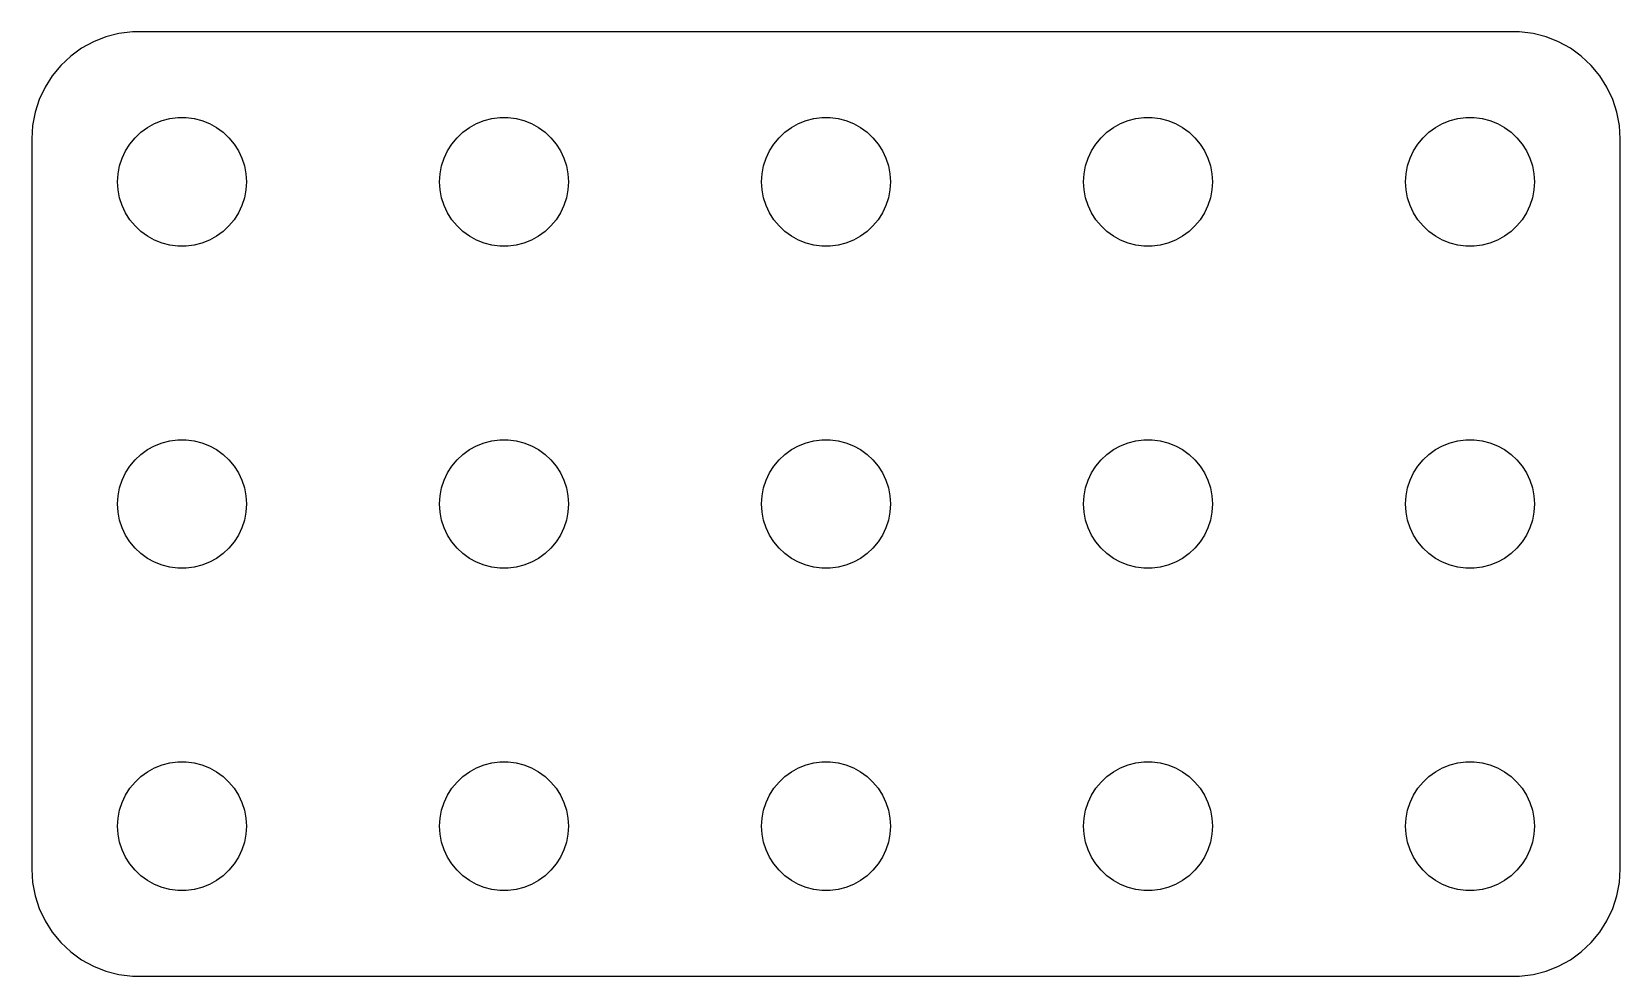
# Model space of a CAD drawing. Header units: metres. Extents: x -37 to 37, y -22 to 22.
import ezdxf

# ---------------------------------------------------------------- set-up
doc = ezdxf.new("R2010")
doc.units = ezdxf.units.M

msp = doc.modelspace()

# ---------------------------------------------------------------- linework, layer by layer
for p, q in [((-34.1289, 21.5241), (-34.6791, 21.2216)), ((-33.5451, 21.7553), (-34.1289, 21.5241)), ((-32.9369, 21.9114), (-33.5451, 21.7553)), ((-32.3139, 21.9901), (-32.9369, 21.9114)), ((32.3139, 21.9901), (-32.3139, 21.9901)), ((32.9369, 21.9114), (32.3139, 21.9901)), ((33.5451, 21.7553), (32.9369, 21.9114)), ((34.1289, 21.5241), (33.5451, 21.7553)), ((34.6791, 21.2216), (34.1289, 21.5241)), ((-35.1871, 20.8526), (-35.6448, 20.4227)), ((-34.6791, 21.2216), (-35.1871, 20.8526)), ((35.1871, 20.8526), (34.6791, 21.2216)), ((35.6448, 20.4227), (35.1871, 20.8526)), ((-35.6448, 20.4227), (-36.0451, 19.9389)), ((36.0451, 19.9389), (35.6448, 20.4227)), ((-36.3815, 19.4088), (-36.6489, 18.8406)), ((-36.0451, 19.9389), (-36.3815, 19.4088)), ((36.3815, 19.4088), (36.0451, 19.9389)), ((36.6489, 18.8406), (36.3815, 19.4088)), ((-36.6489, 18.8406), (-36.8429, 18.2434)), ((36.8429, 18.2434), (36.6489, 18.8406)), ((-36.8429, 18.2434), (-36.9606, 17.6267)), ((-31.2773, 17.7145), (-30.927, 17.8532)), ((-30.927, 17.8532), (-30.5621, 17.9469)), ((-30.5621, 17.9469), (-30.1884, 17.9941)), ((-30.1884, 17.9941), (-29.8116, 17.9941)), ((-29.8116, 17.9941), (-29.4379, 17.9469)), ((-29.4379, 17.9469), (-29.0729, 17.8532)), ((-29.0729, 17.8532), (-28.7227, 17.7145)), ((-16.2773, 17.7145), (-15.927, 17.8532)), ((-15.927, 17.8532), (-15.5621, 17.9469)), ((-15.5621, 17.9469), (-15.1884, 17.9941)), ((-15.1884, 17.9941), (-14.8116, 17.9941)), ((-14.8116, 17.9941), (-14.4379, 17.9469)), ((-14.4379, 17.9469), (-14.0729, 17.8532)), ((-14.0729, 17.8532), (-13.7227, 17.7145)), ((-1.27733, 17.7145), (-0.927048, 17.8532)), ((-0.927048, 17.8532), (-0.562134, 17.9469)), ((-0.562134, 17.9469), (-0.18837, 17.9941)), ((-0.18837, 17.9941), (0.18837, 17.9941)), ((0.18837, 17.9941), (0.562134, 17.9469)), ((0.562134, 17.9469), (0.927048, 17.8532)), ((0.927048, 17.8532), (1.27733, 17.7145)), ((13.7227, 17.7145), (14.0729, 17.8532)), ((14.0729, 17.8532), (14.4379, 17.9469)), ((14.4379, 17.9469), (14.8116, 17.9941)), ((14.8116, 17.9941), (15.1884, 17.9941)), ((15.1884, 17.9941), (15.5621, 17.9469)), ((15.5621, 17.9469), (15.927, 17.8532)), ((15.927, 17.8532), (16.2773, 17.7145)), ((28.7227, 17.7145), (29.0729, 17.8532)), ((29.0729, 17.8532), (29.4379, 17.9469)), ((29.4379, 17.9469), (29.8116, 17.9941)), ((29.8116, 17.9941), (30.1884, 17.9941)), ((30.1884, 17.9941), (30.5621, 17.9469)), ((30.5621, 17.9469), (30.927, 17.8532)), ((30.927, 17.8532), (31.2773, 17.7145)), ((36.9606, 17.6267), (36.8429, 18.2434)), ((-36.9606, 17.6267), (-37, 17)), ((-32.427, 16.7634), (-32.1869, 17.0536)), ((-32.1869, 17.0536), (-31.9123, 17.3115)), ((-31.9123, 17.3115), (-31.6075, 17.533)), ((-31.6075, 17.533), (-31.2773, 17.7145)), ((-28.7227, 17.7145), (-28.3925, 17.533)), ((-28.3925, 17.533), (-28.0877, 17.3115)), ((-28.0877, 17.3115), (-27.8131, 17.0536)), ((-27.8131, 17.0536), (-27.5729, 16.7634)), ((-17.427, 16.7634), (-17.1869, 17.0536)), ((-17.1869, 17.0536), (-16.9123, 17.3115)), ((-16.9123, 17.3115), (-16.6075, 17.533)), ((-16.6075, 17.533), (-16.2773, 17.7145)), ((-13.7227, 17.7145), (-13.3925, 17.533)), ((-13.3925, 17.533), (-13.0877, 17.3115)), ((-13.0877, 17.3115), (-12.8131, 17.0536)), ((-12.8131, 17.0536), (-12.5729, 16.7634)), ((-2.42705, 16.7634), (-2.1869, 17.0536)), ((-2.1869, 17.0536), (-1.91226, 17.3115)), ((-1.91226, 17.3115), (-1.60747, 17.533)), ((-1.60747, 17.533), (-1.27733, 17.7145)), ((1.27733, 17.7145), (1.60747, 17.533)), ((1.60747, 17.533), (1.91226, 17.3115)), ((1.91226, 17.3115), (2.1869, 17.0536)), ((2.1869, 17.0536), (2.42705, 16.7634)), ((12.5729, 16.7634), (12.8131, 17.0536)), ((12.8131, 17.0536), (13.0877, 17.3115)), ((13.0877, 17.3115), (13.3925, 17.533)), ((13.3925, 17.533), (13.7227, 17.7145)), ((16.2773, 17.7145), (16.6075, 17.533)), ((16.6075, 17.533), (16.9123, 17.3115)), ((16.9123, 17.3115), (17.1869, 17.0536)), ((17.1869, 17.0536), (17.427, 16.7634)), ((27.5729, 16.7634), (27.8131, 17.0536)), ((27.8131, 17.0536), (28.0877, 17.3115)), ((28.0877, 17.3115), (28.3925, 17.533)), ((28.3925, 17.533), (28.7227, 17.7145)), ((31.2773, 17.7145), (31.6075, 17.533)), ((31.6075, 17.533), (31.9123, 17.3115)), ((31.9123, 17.3115), (32.1869, 17.0536)), ((32.1869, 17.0536), (32.427, 16.7634)), ((37, 17), (36.9606, 17.6267)), ((-37, 17), (-37, -17)), ((-32.7893, 16.1044), (-32.6289, 16.4453)), ((-32.6289, 16.4453), (-32.427, 16.7634)), ((-27.5729, 16.7634), (-27.3711, 16.4453)), ((-27.3711, 16.4453), (-27.2107, 16.1044)), ((-17.7893, 16.1044), (-17.6289, 16.4453)), ((-17.6289, 16.4453), (-17.427, 16.7634)), ((-12.5729, 16.7634), (-12.3711, 16.4453)), ((-12.3711, 16.4453), (-12.2107, 16.1044)), ((-2.78932, 16.1044), (-2.62891, 16.4453)), ((-2.62891, 16.4453), (-2.42705, 16.7634)), ((2.42705, 16.7634), (2.62891, 16.4453)), ((2.62891, 16.4453), (2.78932, 16.1044)), ((12.2107, 16.1044), (12.3711, 16.4453)), ((12.3711, 16.4453), (12.5729, 16.7634)), ((17.427, 16.7634), (17.6289, 16.4453)), ((17.6289, 16.4453), (17.7893, 16.1044)), ((27.2107, 16.1044), (27.3711, 16.4453)), ((27.3711, 16.4453), (27.5729, 16.7634)), ((32.427, 16.7634), (32.6289, 16.4453)), ((32.6289, 16.4453), (32.7893, 16.1044)), ((37, -17), (37, 17)), ((-32.9763, 15.376), (-32.9057, 15.7461)), ((-32.9057, 15.7461), (-32.7893, 16.1044)), ((-27.2107, 16.1044), (-27.0942, 15.7461)), ((-27.0942, 15.7461), (-27.0237, 15.376)), ((-17.9763, 15.376), (-17.9057, 15.7461)), ((-17.9057, 15.7461), (-17.7893, 16.1044)), ((-12.2107, 16.1044), (-12.0942, 15.7461)), ((-12.0942, 15.7461), (-12.0237, 15.376)), ((-2.97633, 15.376), (-2.90575, 15.7461)), ((-2.90575, 15.7461), (-2.78932, 16.1044)), ((2.78932, 16.1044), (2.90575, 15.7461)), ((2.90575, 15.7461), (2.97633, 15.376)), ((12.0237, 15.376), (12.0942, 15.7461)), ((12.0942, 15.7461), (12.2107, 16.1044)), ((17.7893, 16.1044), (17.9057, 15.7461)), ((17.9057, 15.7461), (17.9763, 15.376)), ((27.0237, 15.376), (27.0942, 15.7461)), ((27.0942, 15.7461), (27.2107, 16.1044)), ((32.7893, 16.1044), (32.9057, 15.7461)), ((32.9057, 15.7461), (32.9763, 15.376)), ((-33, 15), (-32.9763, 15.376)), ((-32.9763, 14.624), (-33, 15)), ((-27.0237, 15.376), (-27, 15)), ((-27, 15), (-27.0237, 14.624)), ((-18, 15), (-17.9763, 15.376)), ((-17.9763, 14.624), (-18, 15)), ((-12.0237, 15.376), (-12, 15)), ((-12, 15), (-12.0237, 14.624)), ((-3, 15), (-2.97633, 15.376)), ((-2.97633, 14.624), (-3, 15)), ((2.97633, 15.376), (3, 15)), ((3, 15), (2.97633, 14.624)), ((12, 15), (12.0237, 15.376)), ((12.0237, 14.624), (12, 15)), ((17.9763, 15.376), (18, 15)), ((18, 15), (17.9763, 14.624)), ((27, 15), (27.0237, 15.376)), ((27.0237, 14.624), (27, 15)), ((32.9763, 15.376), (33, 15)), ((33, 15), (32.9763, 14.624)), ((-32.9057, 14.2539), (-32.9763, 14.624)), ((-32.7893, 13.8956), (-32.9057, 14.2539)), ((-27.0942, 14.2539), (-27.2107, 13.8956)), ((-27.0237, 14.624), (-27.0942, 14.2539)), ((-17.9057, 14.2539), (-17.9763, 14.624)), ((-17.7893, 13.8956), (-17.9057, 14.2539)), ((-12.0942, 14.2539), (-12.2107, 13.8956)), ((-12.0237, 14.624), (-12.0942, 14.2539)), ((-2.90575, 14.2539), (-2.97633, 14.624)), ((-2.78932, 13.8956), (-2.90575, 14.2539)), ((2.90575, 14.2539), (2.78932, 13.8956)), ((2.97633, 14.624), (2.90575, 14.2539)), ((12.0942, 14.2539), (12.0237, 14.624)), ((12.2107, 13.8956), (12.0942, 14.2539)), ((17.9057, 14.2539), (17.7893, 13.8956)), ((17.9763, 14.624), (17.9057, 14.2539)), ((27.0942, 14.2539), (27.0237, 14.624)), ((27.2107, 13.8956), (27.0942, 14.2539)), ((32.9057, 14.2539), (32.7893, 13.8956)), ((32.9763, 14.624), (32.9057, 14.2539)), ((-32.6289, 13.5547), (-32.7893, 13.8956)), ((-32.427, 13.2366), (-32.6289, 13.5547)), ((-27.3711, 13.5547), (-27.5729, 13.2366)), ((-27.2107, 13.8956), (-27.3711, 13.5547)), ((-17.6289, 13.5547), (-17.7893, 13.8956)), ((-17.427, 13.2366), (-17.6289, 13.5547)), ((-12.3711, 13.5547), (-12.5729, 13.2366)), ((-12.2107, 13.8956), (-12.3711, 13.5547)), ((-2.62891, 13.5547), (-2.78932, 13.8956)), ((-2.42705, 13.2366), (-2.62891, 13.5547)), ((2.62891, 13.5547), (2.42705, 13.2366)), ((2.78932, 13.8956), (2.62891, 13.5547)), ((12.3711, 13.5547), (12.2107, 13.8956)), ((12.5729, 13.2366), (12.3711, 13.5547)), ((17.6289, 13.5547), (17.427, 13.2366)), ((17.7893, 13.8956), (17.6289, 13.5547)), ((27.3711, 13.5547), (27.2107, 13.8956)), ((27.5729, 13.2366), (27.3711, 13.5547)), ((32.6289, 13.5547), (32.427, 13.2366)), ((32.7893, 13.8956), (32.6289, 13.5547)), ((-32.1869, 12.9464), (-32.427, 13.2366)), ((-31.9123, 12.6884), (-32.1869, 12.9464)), ((-31.6075, 12.467), (-31.9123, 12.6884)), ((-28.0877, 12.6884), (-28.3925, 12.467)), ((-27.8131, 12.9464), (-28.0877, 12.6884)), ((-27.5729, 13.2366), (-27.8131, 12.9464)), ((-17.1869, 12.9464), (-17.427, 13.2366)), ((-16.9123, 12.6884), (-17.1869, 12.9464)), ((-16.6075, 12.467), (-16.9123, 12.6884)), ((-13.0877, 12.6884), (-13.3925, 12.467)), ((-12.8131, 12.9464), (-13.0877, 12.6884)), ((-12.5729, 13.2366), (-12.8131, 12.9464)), ((-2.1869, 12.9464), (-2.42705, 13.2366)), ((-1.91226, 12.6884), (-2.1869, 12.9464)), ((-1.60747, 12.467), (-1.91226, 12.6884)), ((1.91226, 12.6884), (1.60747, 12.467)), ((2.1869, 12.9464), (1.91226, 12.6884)), ((2.42705, 13.2366), (2.1869, 12.9464)), ((12.8131, 12.9464), (12.5729, 13.2366)), ((13.0877, 12.6884), (12.8131, 12.9464)), ((13.3925, 12.467), (13.0877, 12.6884)), ((16.9123, 12.6884), (16.6075, 12.467)), ((17.1869, 12.9464), (16.9123, 12.6884)), ((17.427, 13.2366), (17.1869, 12.9464)), ((27.8131, 12.9464), (27.5729, 13.2366)), ((28.0877, 12.6884), (27.8131, 12.9464)), ((28.3925, 12.467), (28.0877, 12.6884)), ((31.9123, 12.6884), (31.6075, 12.467)), ((32.1869, 12.9464), (31.9123, 12.6884)), ((32.427, 13.2366), (32.1869, 12.9464)), ((-31.2773, 12.2855), (-31.6075, 12.467)), ((-30.927, 12.1468), (-31.2773, 12.2855)), ((-30.5621, 12.0531), (-30.927, 12.1468)), ((-30.1884, 12.0059), (-30.5621, 12.0531)), ((-29.8116, 12.0059), (-30.1884, 12.0059)), ((-29.4379, 12.0531), (-29.8116, 12.0059)), ((-29.0729, 12.1468), (-29.4379, 12.0531)), ((-28.7227, 12.2855), (-29.0729, 12.1468)), ((-28.3925, 12.467), (-28.7227, 12.2855)), ((-16.2773, 12.2855), (-16.6075, 12.467)), ((-15.927, 12.1468), (-16.2773, 12.2855)), ((-15.5621, 12.0531), (-15.927, 12.1468)), ((-15.1884, 12.0059), (-15.5621, 12.0531)), ((-14.8116, 12.0059), (-15.1884, 12.0059)), ((-14.4379, 12.0531), (-14.8116, 12.0059)), ((-14.0729, 12.1468), (-14.4379, 12.0531)), ((-13.7227, 12.2855), (-14.0729, 12.1468)), ((-13.3925, 12.467), (-13.7227, 12.2855)), ((-1.27733, 12.2855), (-1.60747, 12.467)), ((-0.927048, 12.1468), (-1.27733, 12.2855)), ((-0.562134, 12.0531), (-0.927048, 12.1468)), ((-0.18837, 12.0059), (-0.562134, 12.0531)), ((0.18837, 12.0059), (-0.18837, 12.0059)), ((0.562134, 12.0531), (0.18837, 12.0059)), ((0.927048, 12.1468), (0.562134, 12.0531)), ((1.27733, 12.2855), (0.927048, 12.1468)), ((1.60747, 12.467), (1.27733, 12.2855)), ((13.7227, 12.2855), (13.3925, 12.467)), ((14.0729, 12.1468), (13.7227, 12.2855)), ((14.4379, 12.0531), (14.0729, 12.1468)), ((14.8116, 12.0059), (14.4379, 12.0531)), ((15.1884, 12.0059), (14.8116, 12.0059)), ((15.5621, 12.0531), (15.1884, 12.0059)), ((15.927, 12.1468), (15.5621, 12.0531)), ((16.2773, 12.2855), (15.927, 12.1468)), ((16.6075, 12.467), (16.2773, 12.2855)), ((28.7227, 12.2855), (28.3925, 12.467)), ((29.0729, 12.1468), (28.7227, 12.2855)), ((29.4379, 12.0531), (29.0729, 12.1468)), ((29.8116, 12.0059), (29.4379, 12.0531)), ((30.1884, 12.0059), (29.8116, 12.0059)), ((30.5621, 12.0531), (30.1884, 12.0059)), ((30.927, 12.1468), (30.5621, 12.0531)), ((31.2773, 12.2855), (30.927, 12.1468)), ((31.6075, 12.467), (31.2773, 12.2855)), ((-30.5621, 2.94685), (-30.1884, 2.99408)), ((-30.1884, 2.99408), (-29.8116, 2.99408)), ((-29.8116, 2.99408), (-29.4379, 2.94685)), ((-15.5621, 2.94685), (-15.1884, 2.99408)), ((-15.1884, 2.99408), (-14.8116, 2.99408)), ((-14.8116, 2.99408), (-14.4379, 2.94685)), ((-0.562134, 2.94685), (-0.18837, 2.99408)), ((-0.18837, 2.99408), (0.18837, 2.99408)), ((0.18837, 2.99408), (0.562134, 2.94685)), ((14.4379, 2.94685), (14.8116, 2.99408)), ((14.8116, 2.99408), (15.1884, 2.99408)), ((15.1884, 2.99408), (15.5621, 2.94685)), ((29.4379, 2.94685), (29.8116, 2.99408)), ((29.8116, 2.99408), (30.1884, 2.99408)), ((30.1884, 2.99408), (30.5621, 2.94685)), ((-32.1869, 2.05363), (-31.9123, 2.31154)), ((-31.9123, 2.31154), (-31.6075, 2.53297)), ((-31.6075, 2.53297), (-31.2773, 2.71448)), ((-31.2773, 2.71448), (-30.927, 2.85316)), ((-30.927, 2.85316), (-30.5621, 2.94685)), ((-29.4379, 2.94685), (-29.0729, 2.85316)), ((-29.0729, 2.85316), (-28.7227, 2.71448)), ((-28.7227, 2.71448), (-28.3925, 2.53297)), ((-28.3925, 2.53297), (-28.0877, 2.31154)), ((-28.0877, 2.31154), (-27.8131, 2.05363)), ((-17.1869, 2.05363), (-16.9123, 2.31154)), ((-16.9123, 2.31154), (-16.6075, 2.53297)), ((-16.6075, 2.53297), (-16.2773, 2.71448)), ((-16.2773, 2.71448), (-15.927, 2.85316)), ((-15.927, 2.85316), (-15.5621, 2.94685)), ((-14.4379, 2.94685), (-14.0729, 2.85316)), ((-14.0729, 2.85316), (-13.7227, 2.71448)), ((-13.7227, 2.71448), (-13.3925, 2.53297)), ((-13.3925, 2.53297), (-13.0877, 2.31154)), ((-13.0877, 2.31154), (-12.8131, 2.05363)), ((-2.1869, 2.05363), (-1.91226, 2.31154)), ((-1.91226, 2.31154), (-1.60747, 2.53297)), ((-1.60747, 2.53297), (-1.27733, 2.71448)), ((-1.27733, 2.71448), (-0.927048, 2.85316)), ((-0.927048, 2.85316), (-0.562134, 2.94685)), ((0.562134, 2.94685), (0.927048, 2.85316)), ((0.927048, 2.85316), (1.27733, 2.71448)), ((1.27733, 2.71448), (1.60747, 2.53297)), ((1.60747, 2.53297), (1.91226, 2.31154)), ((1.91226, 2.31154), (2.1869, 2.05363)), ((12.8131, 2.05363), (13.0877, 2.31154)), ((13.0877, 2.31154), (13.3925, 2.53297)), ((13.3925, 2.53297), (13.7227, 2.71448)), ((13.7227, 2.71448), (14.0729, 2.85316)), ((14.0729, 2.85316), (14.4379, 2.94685)), ((15.5621, 2.94685), (15.927, 2.85316)), ((15.927, 2.85316), (16.2773, 2.71448)), ((16.2773, 2.71448), (16.6075, 2.53297)), ((16.6075, 2.53297), (16.9123, 2.31154)), ((16.9123, 2.31154), (17.1869, 2.05363)), ((27.8131, 2.05363), (28.0877, 2.31154)), ((28.0877, 2.31154), (28.3925, 2.53297)), ((28.3925, 2.53297), (28.7227, 2.71448)), ((28.7227, 2.71448), (29.0729, 2.85316)), ((29.0729, 2.85316), (29.4379, 2.94685)), ((30.5621, 2.94685), (30.927, 2.85316)), ((30.927, 2.85316), (31.2773, 2.71448)), ((31.2773, 2.71448), (31.6075, 2.53297)), ((31.6075, 2.53297), (31.9123, 2.31154)), ((31.9123, 2.31154), (32.1869, 2.05363)), ((-32.6289, 1.44525), (-32.427, 1.76335)), ((-32.427, 1.76335), (-32.1869, 2.05363)), ((-27.8131, 2.05363), (-27.5729, 1.76335)), ((-27.5729, 1.76335), (-27.3711, 1.44525)), ((-17.6289, 1.44525), (-17.427, 1.76335)), ((-17.427, 1.76335), (-17.1869, 2.05363)), ((-12.8131, 2.05363), (-12.5729, 1.76335)), ((-12.5729, 1.76335), (-12.3711, 1.44525)), ((-2.62891, 1.44525), (-2.42705, 1.76335)), ((-2.42705, 1.76335), (-2.1869, 2.05363)), ((2.1869, 2.05363), (2.42705, 1.76335)), ((2.42705, 1.76335), (2.62891, 1.44525)), ((12.3711, 1.44525), (12.5729, 1.76335)), ((12.5729, 1.76335), (12.8131, 2.05363)), ((17.1869, 2.05363), (17.427, 1.76335)), ((17.427, 1.76335), (17.6289, 1.44525)), ((27.3711, 1.44525), (27.5729, 1.76335)), ((27.5729, 1.76335), (27.8131, 2.05363)), ((32.1869, 2.05363), (32.427, 1.76335)), ((32.427, 1.76335), (32.6289, 1.44525)), ((-32.9763, 0.375992), (-32.9057, 0.746063)), ((-32.9057, 0.746063), (-32.7893, 1.10437)), ((-32.7893, 1.10437), (-32.6289, 1.44525)), ((-27.3711, 1.44525), (-27.2107, 1.10437)), ((-27.2107, 1.10437), (-27.0942, 0.746063)), ((-27.0942, 0.746063), (-27.0237, 0.375992)), ((-17.9763, 0.375992), (-17.9057, 0.746063)), ((-17.9057, 0.746063), (-17.7893, 1.10437)), ((-17.7893, 1.10437), (-17.6289, 1.44525)), ((-12.3711, 1.44525), (-12.2107, 1.10437)), ((-12.2107, 1.10437), (-12.0942, 0.746063)), ((-12.0942, 0.746063), (-12.0237, 0.375992)), ((-2.97633, 0.375992), (-2.90575, 0.746063)), ((-2.90575, 0.746063), (-2.78932, 1.10437)), ((-2.78932, 1.10437), (-2.62891, 1.44525)), ((2.62891, 1.44525), (2.78932, 1.10437)), ((2.78932, 1.10437), (2.90575, 0.746063)), ((2.90575, 0.746063), (2.97633, 0.375992)), ((12.0237, 0.375992), (12.0942, 0.746063)), ((12.0942, 0.746063), (12.2107, 1.10437)), ((12.2107, 1.10437), (12.3711, 1.44525)), ((17.6289, 1.44525), (17.7893, 1.10437)), ((17.7893, 1.10437), (17.9057, 0.746063)), ((17.9057, 0.746063), (17.9763, 0.375992)), ((27.0237, 0.375992), (27.0942, 0.746063)), ((27.0942, 0.746063), (27.2107, 1.10437)), ((27.2107, 1.10437), (27.3711, 1.44525)), ((32.6289, 1.44525), (32.7893, 1.10437)), ((32.7893, 1.10437), (32.9057, 0.746063)), ((32.9057, 0.746063), (32.9763, 0.375992)), ((-33, 0), (-32.9763, 0.375992)), ((-32.9763, -0.375992), (-33, 0)), ((-27.0237, 0.375992), (-27, 0)), ((-27, 0), (-27.0237, -0.375992)), ((-18, 0), (-17.9763, 0.375992)), ((-17.9763, -0.375992), (-18, 0)), ((-12.0237, 0.375992), (-12, 0)), ((-12, 0), (-12.0237, -0.375992)), ((-3, 0), (-2.97633, 0.375992)), ((-2.97633, -0.375992), (-3, 0)), ((2.97633, 0.375992), (3, 0)), ((3, 0), (2.97633, -0.375992)), ((12, 0), (12.0237, 0.375992)), ((12.0237, -0.375992), (12, 0)), ((17.9763, 0.375992), (18, 0)), ((18, 0), (17.9763, -0.375992)), ((27, 0), (27.0237, 0.375992)), ((27.0237, -0.375992), (27, 0)), ((32.9763, 0.375992), (33, 0)), ((33, 0), (32.9763, -0.375992)), ((-32.9057, -0.746063), (-32.9763, -0.375992)), ((-27.0237, -0.375992), (-27.0942, -0.746063)), ((-17.9057, -0.746063), (-17.9763, -0.375992)), ((-12.0237, -0.375992), (-12.0942, -0.746063)), ((-2.90575, -0.746063), (-2.97633, -0.375992)), ((2.97633, -0.375992), (2.90575, -0.746063)), ((12.0942, -0.746063), (12.0237, -0.375992)), ((17.9763, -0.375992), (17.9057, -0.746063)), ((27.0942, -0.746063), (27.0237, -0.375992)), ((32.9763, -0.375992), (32.9057, -0.746063)), ((-32.7893, -1.10437), (-32.9057, -0.746063)), ((-32.6289, -1.44525), (-32.7893, -1.10437)), ((-32.427, -1.76335), (-32.6289, -1.44525)), ((-27.3711, -1.44525), (-27.5729, -1.76335)), ((-27.2107, -1.10437), (-27.3711, -1.44525)), ((-27.0942, -0.746063), (-27.2107, -1.10437)), ((-17.7893, -1.10437), (-17.9057, -0.746063)), ((-17.6289, -1.44525), (-17.7893, -1.10437)), ((-17.427, -1.76335), (-17.6289, -1.44525)), ((-12.3711, -1.44525), (-12.5729, -1.76335)), ((-12.2107, -1.10437), (-12.3711, -1.44525)), ((-12.0942, -0.746063), (-12.2107, -1.10437)), ((-2.78932, -1.10437), (-2.90575, -0.746063)), ((-2.62891, -1.44525), (-2.78932, -1.10437)), ((-2.42705, -1.76335), (-2.62891, -1.44525)), ((2.62891, -1.44525), (2.42705, -1.76335)), ((2.78932, -1.10437), (2.62891, -1.44525)), ((2.90575, -0.746063), (2.78932, -1.10437)), ((12.2107, -1.10437), (12.0942, -0.746063)), ((12.3711, -1.44525), (12.2107, -1.10437)), ((12.5729, -1.76335), (12.3711, -1.44525)), ((17.6289, -1.44525), (17.427, -1.76335)), ((17.7893, -1.10437), (17.6289, -1.44525)), ((17.9057, -0.746063), (17.7893, -1.10437)), ((27.2107, -1.10437), (27.0942, -0.746063)), ((27.3711, -1.44525), (27.2107, -1.10437)), ((27.5729, -1.76335), (27.3711, -1.44525)), ((32.6289, -1.44525), (32.427, -1.76335)), ((32.7893, -1.10437), (32.6289, -1.44525)), ((32.9057, -0.746063), (32.7893, -1.10437)), ((-32.1869, -2.05363), (-32.427, -1.76335)), ((-31.9123, -2.31154), (-32.1869, -2.05363)), ((-27.8131, -2.05363), (-28.0877, -2.31154)), ((-27.5729, -1.76335), (-27.8131, -2.05363)), ((-17.1869, -2.05363), (-17.427, -1.76335)), ((-16.9123, -2.31154), (-17.1869, -2.05363)), ((-12.8131, -2.05363), (-13.0877, -2.31154)), ((-12.5729, -1.76335), (-12.8131, -2.05363)), ((-2.1869, -2.05363), (-2.42705, -1.76335)), ((-1.91226, -2.31154), (-2.1869, -2.05363)), ((2.1869, -2.05363), (1.91226, -2.31154)), ((2.42705, -1.76335), (2.1869, -2.05363)), ((12.8131, -2.05363), (12.5729, -1.76335)), ((13.0877, -2.31154), (12.8131, -2.05363)), ((17.1869, -2.05363), (16.9123, -2.31154)), ((17.427, -1.76335), (17.1869, -2.05363)), ((27.8131, -2.05363), (27.5729, -1.76335)), ((28.0877, -2.31154), (27.8131, -2.05363)), ((32.1869, -2.05363), (31.9123, -2.31154)), ((32.427, -1.76335), (32.1869, -2.05363)), ((-31.6075, -2.53297), (-31.9123, -2.31154)), ((-31.2773, -2.71448), (-31.6075, -2.53297)), ((-30.927, -2.85316), (-31.2773, -2.71448)), ((-30.5621, -2.94685), (-30.927, -2.85316)), ((-30.1884, -2.99408), (-30.5621, -2.94685)), ((-29.4379, -2.94685), (-29.8116, -2.99408)), ((-29.0729, -2.85316), (-29.4379, -2.94685)), ((-28.7227, -2.71448), (-29.0729, -2.85316)), ((-28.3925, -2.53297), (-28.7227, -2.71448)), ((-28.0877, -2.31154), (-28.3925, -2.53297)), ((-16.6075, -2.53297), (-16.9123, -2.31154)), ((-16.2773, -2.71448), (-16.6075, -2.53297)), ((-15.927, -2.85316), (-16.2773, -2.71448)), ((-15.5621, -2.94685), (-15.927, -2.85316)), ((-15.1884, -2.99408), (-15.5621, -2.94685)), ((-14.4379, -2.94685), (-14.8116, -2.99408)), ((-14.0729, -2.85316), (-14.4379, -2.94685)), ((-13.7227, -2.71448), (-14.0729, -2.85316)), ((-13.3925, -2.53297), (-13.7227, -2.71448)), ((-13.0877, -2.31154), (-13.3925, -2.53297)), ((-1.60747, -2.53297), (-1.91226, -2.31154)), ((-1.27733, -2.71448), (-1.60747, -2.53297)), ((-0.927048, -2.85316), (-1.27733, -2.71448)), ((-0.562134, -2.94685), (-0.927048, -2.85316)), ((-0.18837, -2.99408), (-0.562134, -2.94685)), ((0.562134, -2.94685), (0.18837, -2.99408)), ((0.927048, -2.85316), (0.562134, -2.94685)), ((1.27733, -2.71448), (0.927048, -2.85316)), ((1.60747, -2.53297), (1.27733, -2.71448)), ((1.91226, -2.31154), (1.60747, -2.53297)), ((13.3925, -2.53297), (13.0877, -2.31154)), ((13.7227, -2.71448), (13.3925, -2.53297)), ((14.0729, -2.85316), (13.7227, -2.71448)), ((14.4379, -2.94685), (14.0729, -2.85316)), ((14.8116, -2.99408), (14.4379, -2.94685)), ((15.5621, -2.94685), (15.1884, -2.99408)), ((15.927, -2.85316), (15.5621, -2.94685)), ((16.2773, -2.71448), (15.927, -2.85316)), ((16.6075, -2.53297), (16.2773, -2.71448)), ((16.9123, -2.31154), (16.6075, -2.53297)), ((28.3925, -2.53297), (28.0877, -2.31154)), ((28.7227, -2.71448), (28.3925, -2.53297)), ((29.0729, -2.85316), (28.7227, -2.71448)), ((29.4379, -2.94685), (29.0729, -2.85316)), ((29.8116, -2.99408), (29.4379, -2.94685)), ((30.5621, -2.94685), (30.1884, -2.99408)), ((30.927, -2.85316), (30.5621, -2.94685)), ((31.2773, -2.71448), (30.927, -2.85316)), ((31.6075, -2.53297), (31.2773, -2.71448)), ((31.9123, -2.31154), (31.6075, -2.53297)), ((-29.8116, -2.99408), (-30.1884, -2.99408)), ((-14.8116, -2.99408), (-15.1884, -2.99408)), ((0.18837, -2.99408), (-0.18837, -2.99408)), ((15.1884, -2.99408), (14.8116, -2.99408)), ((30.1884, -2.99408), (29.8116, -2.99408)), ((-31.9123, -12.6884), (-31.6075, -12.467)), ((-31.6075, -12.467), (-31.2773, -12.2855)), ((-31.2773, -12.2855), (-30.927, -12.1468)), ((-30.927, -12.1468), (-30.5621, -12.0531)), ((-30.5621, -12.0531), (-30.1884, -12.0059)), ((-30.1884, -12.0059), (-29.8116, -12.0059)), ((-29.8116, -12.0059), (-29.4379, -12.0531)), ((-29.4379, -12.0531), (-29.0729, -12.1468)), ((-29.0729, -12.1468), (-28.7227, -12.2855)), ((-28.7227, -12.2855), (-28.3925, -12.467)), ((-28.3925, -12.467), (-28.0877, -12.6884)), ((-16.9123, -12.6884), (-16.6075, -12.467)), ((-16.6075, -12.467), (-16.2773, -12.2855)), ((-16.2773, -12.2855), (-15.927, -12.1468)), ((-15.927, -12.1468), (-15.5621, -12.0531)), ((-15.5621, -12.0531), (-15.1884, -12.0059)), ((-15.1884, -12.0059), (-14.8116, -12.0059)), ((-14.8116, -12.0059), (-14.4379, -12.0531)), ((-14.4379, -12.0531), (-14.0729, -12.1468)), ((-14.0729, -12.1468), (-13.7227, -12.2855)), ((-13.7227, -12.2855), (-13.3925, -12.467)), ((-13.3925, -12.467), (-13.0877, -12.6884)), ((-1.91226, -12.6884), (-1.60747, -12.467)), ((-1.60747, -12.467), (-1.27733, -12.2855)), ((-1.27733, -12.2855), (-0.927048, -12.1468)), ((-0.927048, -12.1468), (-0.562134, -12.0531)), ((-0.562134, -12.0531), (-0.18837, -12.0059)), ((-0.18837, -12.0059), (0.18837, -12.0059)), ((0.18837, -12.0059), (0.562134, -12.0531)), ((0.562134, -12.0531), (0.927048, -12.1468)), ((0.927048, -12.1468), (1.27733, -12.2855)), ((1.27733, -12.2855), (1.60747, -12.467)), ((1.60747, -12.467), (1.91226, -12.6884)), ((13.0877, -12.6884), (13.3925, -12.467)), ((13.3925, -12.467), (13.7227, -12.2855)), ((13.7227, -12.2855), (14.0729, -12.1468)), ((14.0729, -12.1468), (14.4379, -12.0531)), ((14.4379, -12.0531), (14.8116, -12.0059)), ((14.8116, -12.0059), (15.1884, -12.0059)), ((15.1884, -12.0059), (15.5621, -12.0531)), ((15.5621, -12.0531), (15.927, -12.1468)), ((15.927, -12.1468), (16.2773, -12.2855)), ((16.2773, -12.2855), (16.6075, -12.467)), ((16.6075, -12.467), (16.9123, -12.6884)), ((28.0877, -12.6884), (28.3925, -12.467)), ((28.3925, -12.467), (28.7227, -12.2855)), ((28.7227, -12.2855), (29.0729, -12.1468)), ((29.0729, -12.1468), (29.4379, -12.0531)), ((29.4379, -12.0531), (29.8116, -12.0059)), ((29.8116, -12.0059), (30.1884, -12.0059)), ((30.1884, -12.0059), (30.5621, -12.0531)), ((30.5621, -12.0531), (30.927, -12.1468)), ((30.927, -12.1468), (31.2773, -12.2855)), ((31.2773, -12.2855), (31.6075, -12.467)), ((31.6075, -12.467), (31.9123, -12.6884)), ((-32.6289, -13.5547), (-32.427, -13.2366)), ((-32.427, -13.2366), (-32.1869, -12.9464)), ((-32.1869, -12.9464), (-31.9123, -12.6884)), ((-28.0877, -12.6884), (-27.8131, -12.9464)), ((-27.8131, -12.9464), (-27.5729, -13.2366)), ((-27.5729, -13.2366), (-27.3711, -13.5547)), ((-17.6289, -13.5547), (-17.427, -13.2366)), ((-17.427, -13.2366), (-17.1869, -12.9464)), ((-17.1869, -12.9464), (-16.9123, -12.6884)), ((-13.0877, -12.6884), (-12.8131, -12.9464)), ((-12.8131, -12.9464), (-12.5729, -13.2366)), ((-12.5729, -13.2366), (-12.3711, -13.5547)), ((-2.62891, -13.5547), (-2.42705, -13.2366)), ((-2.42705, -13.2366), (-2.1869, -12.9464)), ((-2.1869, -12.9464), (-1.91226, -12.6884)), ((1.91226, -12.6884), (2.1869, -12.9464)), ((2.1869, -12.9464), (2.42705, -13.2366)), ((2.42705, -13.2366), (2.62891, -13.5547)), ((12.3711, -13.5547), (12.5729, -13.2366)), ((12.5729, -13.2366), (12.8131, -12.9464)), ((12.8131, -12.9464), (13.0877, -12.6884)), ((16.9123, -12.6884), (17.1869, -12.9464)), ((17.1869, -12.9464), (17.427, -13.2366)), ((17.427, -13.2366), (17.6289, -13.5547)), ((27.3711, -13.5547), (27.5729, -13.2366)), ((27.5729, -13.2366), (27.8131, -12.9464)), ((27.8131, -12.9464), (28.0877, -12.6884)), ((31.9123, -12.6884), (32.1869, -12.9464)), ((32.1869, -12.9464), (32.427, -13.2366)), ((32.427, -13.2366), (32.6289, -13.5547)), ((-32.9057, -14.2539), (-32.7893, -13.8956)), ((-32.7893, -13.8956), (-32.6289, -13.5547)), ((-27.3711, -13.5547), (-27.2107, -13.8956)), ((-27.2107, -13.8956), (-27.0942, -14.2539)), ((-17.9057, -14.2539), (-17.7893, -13.8956)), ((-17.7893, -13.8956), (-17.6289, -13.5547)), ((-12.3711, -13.5547), (-12.2107, -13.8956)), ((-12.2107, -13.8956), (-12.0942, -14.2539)), ((-2.90575, -14.2539), (-2.78932, -13.8956)), ((-2.78932, -13.8956), (-2.62891, -13.5547)), ((2.62891, -13.5547), (2.78932, -13.8956)), ((2.78932, -13.8956), (2.90575, -14.2539)), ((12.0942, -14.2539), (12.2107, -13.8956)), ((12.2107, -13.8956), (12.3711, -13.5547)), ((17.6289, -13.5547), (17.7893, -13.8956)), ((17.7893, -13.8956), (17.9057, -14.2539)), ((27.0942, -14.2539), (27.2107, -13.8956)), ((27.2107, -13.8956), (27.3711, -13.5547)), ((32.6289, -13.5547), (32.7893, -13.8956)), ((32.7893, -13.8956), (32.9057, -14.2539)), ((-33, -15), (-32.9763, -14.624)), ((-32.9763, -14.624), (-32.9057, -14.2539)), ((-27.0942, -14.2539), (-27.0237, -14.624)), ((-27.0237, -14.624), (-27, -15)), ((-18, -15), (-17.9763, -14.624)), ((-17.9763, -14.624), (-17.9057, -14.2539)), ((-12.0942, -14.2539), (-12.0237, -14.624)), ((-12.0237, -14.624), (-12, -15)), ((-3, -15), (-2.97633, -14.624)), ((-2.97633, -14.624), (-2.90575, -14.2539)), ((2.90575, -14.2539), (2.97633, -14.624)), ((2.97633, -14.624), (3, -15)), ((12, -15), (12.0237, -14.624)), ((12.0237, -14.624), (12.0942, -14.2539)), ((17.9057, -14.2539), (17.9763, -14.624)), ((17.9763, -14.624), (18, -15)), ((27, -15), (27.0237, -14.624)), ((27.0237, -14.624), (27.0942, -14.2539)), ((32.9057, -14.2539), (32.9763, -14.624)), ((32.9763, -14.624), (33, -15)), ((-32.9763, -15.376), (-33, -15)), ((-32.9057, -15.7461), (-32.9763, -15.376)), ((-27.0237, -15.376), (-27.0942, -15.7461)), ((-27, -15), (-27.0237, -15.376)), ((-17.9763, -15.376), (-18, -15)), ((-17.9057, -15.7461), (-17.9763, -15.376)), ((-12.0237, -15.376), (-12.0942, -15.7461)), ((-12, -15), (-12.0237, -15.376)), ((-2.97633, -15.376), (-3, -15)), ((-2.90575, -15.7461), (-2.97633, -15.376)), ((2.97633, -15.376), (2.90575, -15.7461)), ((3, -15), (2.97633, -15.376)), ((12.0237, -15.376), (12, -15)), ((12.0942, -15.7461), (12.0237, -15.376)), ((17.9763, -15.376), (17.9057, -15.7461)), ((18, -15), (17.9763, -15.376)), ((27.0237, -15.376), (27, -15)), ((27.0942, -15.7461), (27.0237, -15.376)), ((32.9763, -15.376), (32.9057, -15.7461)), ((33, -15), (32.9763, -15.376)), ((-32.7893, -16.1044), (-32.9057, -15.7461)), ((-32.6289, -16.4453), (-32.7893, -16.1044)), ((-27.2107, -16.1044), (-27.3711, -16.4453)), ((-27.0942, -15.7461), (-27.2107, -16.1044)), ((-17.7893, -16.1044), (-17.9057, -15.7461)), ((-17.6289, -16.4453), (-17.7893, -16.1044)), ((-12.2107, -16.1044), (-12.3711, -16.4453)), ((-12.0942, -15.7461), (-12.2107, -16.1044)), ((-2.78932, -16.1044), (-2.90575, -15.7461)), ((-2.62891, -16.4453), (-2.78932, -16.1044)), ((2.78932, -16.1044), (2.62891, -16.4453)), ((2.90575, -15.7461), (2.78932, -16.1044)), ((12.2107, -16.1044), (12.0942, -15.7461)), ((12.3711, -16.4453), (12.2107, -16.1044)), ((17.7893, -16.1044), (17.6289, -16.4453)), ((17.9057, -15.7461), (17.7893, -16.1044)), ((27.2107, -16.1044), (27.0942, -15.7461)), ((27.3711, -16.4453), (27.2107, -16.1044)), ((32.7893, -16.1044), (32.6289, -16.4453)), ((32.9057, -15.7461), (32.7893, -16.1044)), ((-37, -17), (-36.9606, -17.6267)), ((-32.427, -16.7634), (-32.6289, -16.4453)), ((-32.1869, -17.0536), (-32.427, -16.7634)), ((-27.5729, -16.7634), (-27.8131, -17.0536)), ((-27.3711, -16.4453), (-27.5729, -16.7634)), ((-17.427, -16.7634), (-17.6289, -16.4453)), ((-17.1869, -17.0536), (-17.427, -16.7634)), ((-12.5729, -16.7634), (-12.8131, -17.0536)), ((-12.3711, -16.4453), (-12.5729, -16.7634)), ((-2.42705, -16.7634), (-2.62891, -16.4453)), ((-2.1869, -17.0536), (-2.42705, -16.7634)), ((2.42705, -16.7634), (2.1869, -17.0536)), ((2.62891, -16.4453), (2.42705, -16.7634)), ((12.5729, -16.7634), (12.3711, -16.4453)), ((12.8131, -17.0536), (12.5729, -16.7634)), ((17.427, -16.7634), (17.1869, -17.0536)), ((17.6289, -16.4453), (17.427, -16.7634)), ((27.5729, -16.7634), (27.3711, -16.4453)), ((27.8131, -17.0536), (27.5729, -16.7634)), ((32.427, -16.7634), (32.1869, -17.0536)), ((32.6289, -16.4453), (32.427, -16.7634)), ((36.9606, -17.6267), (37, -17)), ((-36.9606, -17.6267), (-36.8429, -18.2434)), ((-31.9123, -17.3115), (-32.1869, -17.0536)), ((-31.6075, -17.533), (-31.9123, -17.3115)), ((-31.2773, -17.7145), (-31.6075, -17.533)), ((-30.927, -17.8532), (-31.2773, -17.7145)), ((-28.7227, -17.7145), (-29.0729, -17.8532)), ((-28.3925, -17.533), (-28.7227, -17.7145)), ((-28.0877, -17.3115), (-28.3925, -17.533)), ((-27.8131, -17.0536), (-28.0877, -17.3115)), ((-16.9123, -17.3115), (-17.1869, -17.0536)), ((-16.6075, -17.533), (-16.9123, -17.3115)), ((-16.2773, -17.7145), (-16.6075, -17.533)), ((-15.927, -17.8532), (-16.2773, -17.7145)), ((-13.7227, -17.7145), (-14.0729, -17.8532)), ((-13.3925, -17.533), (-13.7227, -17.7145)), ((-13.0877, -17.3115), (-13.3925, -17.533)), ((-12.8131, -17.0536), (-13.0877, -17.3115)), ((-1.91226, -17.3115), (-2.1869, -17.0536)), ((-1.60747, -17.533), (-1.91226, -17.3115)), ((-1.27733, -17.7145), (-1.60747, -17.533)), ((-0.927048, -17.8532), (-1.27733, -17.7145)), ((1.27733, -17.7145), (0.927048, -17.8532)), ((1.60747, -17.533), (1.27733, -17.7145)), ((1.91226, -17.3115), (1.60747, -17.533)), ((2.1869, -17.0536), (1.91226, -17.3115)), ((13.0877, -17.3115), (12.8131, -17.0536)), ((13.3925, -17.533), (13.0877, -17.3115)), ((13.7227, -17.7145), (13.3925, -17.533)), ((14.0729, -17.8532), (13.7227, -17.7145)), ((16.2773, -17.7145), (15.927, -17.8532)), ((16.6075, -17.533), (16.2773, -17.7145)), ((16.9123, -17.3115), (16.6075, -17.533)), ((17.1869, -17.0536), (16.9123, -17.3115)), ((28.0877, -17.3115), (27.8131, -17.0536)), ((28.3925, -17.533), (28.0877, -17.3115)), ((28.7227, -17.7145), (28.3925, -17.533)), ((29.0729, -17.8532), (28.7227, -17.7145)), ((31.2773, -17.7145), (30.927, -17.8532)), ((31.6075, -17.533), (31.2773, -17.7145)), ((31.9123, -17.3115), (31.6075, -17.533)), ((32.1869, -17.0536), (31.9123, -17.3115)), ((36.8429, -18.2434), (36.9606, -17.6267)), ((-36.8429, -18.2434), (-36.6489, -18.8406)), ((-30.5621, -17.9469), (-30.927, -17.8532)), ((-30.1884, -17.9941), (-30.5621, -17.9469)), ((-29.8116, -17.9941), (-30.1884, -17.9941)), ((-29.4379, -17.9469), (-29.8116, -17.9941)), ((-29.0729, -17.8532), (-29.4379, -17.9469)), ((-15.5621, -17.9469), (-15.927, -17.8532)), ((-15.1884, -17.9941), (-15.5621, -17.9469)), ((-14.8116, -17.9941), (-15.1884, -17.9941)), ((-14.4379, -17.9469), (-14.8116, -17.9941)), ((-14.0729, -17.8532), (-14.4379, -17.9469)), ((-0.562134, -17.9469), (-0.927048, -17.8532)), ((-0.18837, -17.9941), (-0.562134, -17.9469)), ((0.18837, -17.9941), (-0.18837, -17.9941)), ((0.562134, -17.9469), (0.18837, -17.9941)), ((0.927048, -17.8532), (0.562134, -17.9469)), ((14.4379, -17.9469), (14.0729, -17.8532)), ((14.8116, -17.9941), (14.4379, -17.9469)), ((15.1884, -17.9941), (14.8116, -17.9941)), ((15.5621, -17.9469), (15.1884, -17.9941)), ((15.927, -17.8532), (15.5621, -17.9469)), ((29.4379, -17.9469), (29.0729, -17.8532)), ((29.8116, -17.9941), (29.4379, -17.9469)), ((30.1884, -17.9941), (29.8116, -17.9941)), ((30.5621, -17.9469), (30.1884, -17.9941)), ((30.927, -17.8532), (30.5621, -17.9469)), ((36.6489, -18.8406), (36.8429, -18.2434)), ((-36.6489, -18.8406), (-36.3815, -19.4088)), ((36.3815, -19.4088), (36.6489, -18.8406)), ((-36.3815, -19.4088), (-36.0451, -19.9389)), ((-36.0451, -19.9389), (-35.6448, -20.4227)), ((35.6448, -20.4227), (36.0451, -19.9389)), ((36.0451, -19.9389), (36.3815, -19.4088)), ((-35.6448, -20.4227), (-35.1871, -20.8526)), ((35.1871, -20.8526), (35.6448, -20.4227)), ((-35.1871, -20.8526), (-34.6791, -21.2216)), ((-34.6791, -21.2216), (-34.1289, -21.5241)), ((34.1289, -21.5241), (34.6791, -21.2216)), ((34.6791, -21.2216), (35.1871, -20.8526)), ((-34.1289, -21.5241), (-33.5451, -21.7553)), ((-33.5451, -21.7553), (-32.9369, -21.9114)), ((-32.9369, -21.9114), (-32.3139, -21.9901)), ((-32.3139, -21.9901), (32.3139, -21.9901)), ((32.3139, -21.9901), (32.9369, -21.9114)), ((32.9369, -21.9114), (33.5451, -21.7553)), ((33.5451, -21.7553), (34.1289, -21.5241))]:
    msp.add_line(p, q)

doc.saveas('drawing.dxf')
